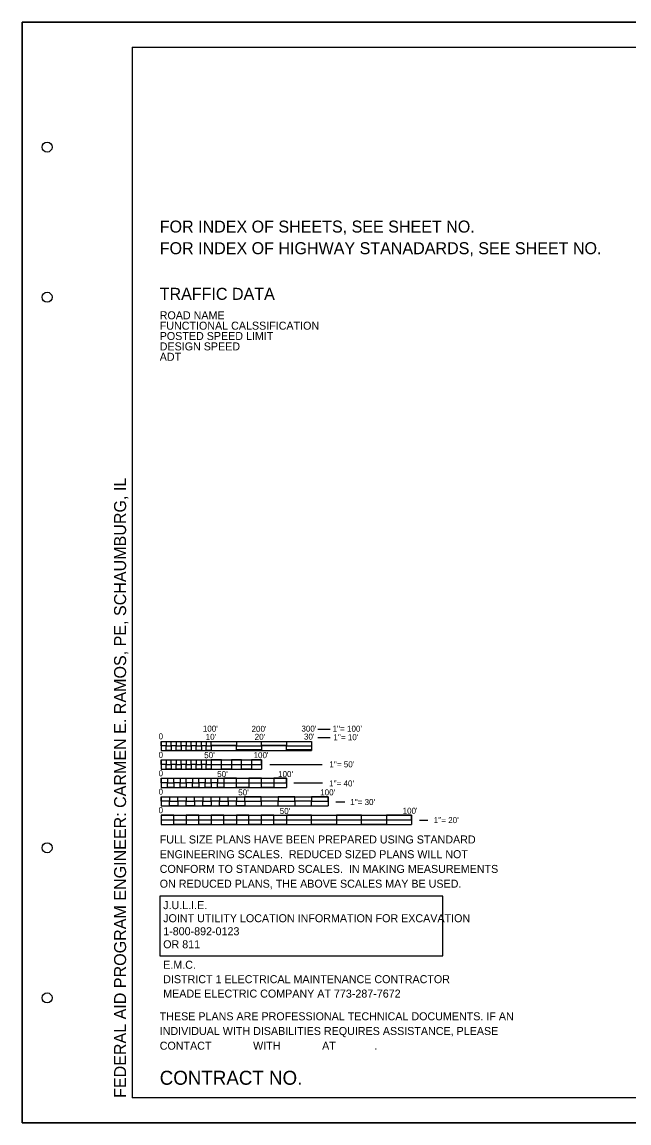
# Model space of a CAD drawing. Extents: x 0 to 2.83, y 0 to 1.83.
# Drawn here: x 0 to 1.011, y 0 to 1.833 of the extents above; entities that cross this region are included whole.
import ezdxf

# ---------------------------------------------------------------- set-up
doc = ezdxf.new("R2010")
doc.units = 0
doc.layers.add('SH_General_Details', color=7, linetype='Continuous')
doc.layers.add('SH_Printer_Plotting_Border', color=7, linetype='Continuous')

msp = doc.modelspace()

# ---------------------------------------------------------------- linework, layer by layer
at = {"layer": 'SH_General_Details'}
for p, q in [((0.1833, 1.7917), (2.7917, 1.7917)), ((0.1833, 1.7917), (0.1833, 0.0417)), ((0.4927, 0.6557), (0.5129, 0.6557)), ((0.4927, 0.6417), (0.5129, 0.6417)), ((0.2319, 0.6355), (0.2319, 0.6202)), ((0.2319, 0.6355), (0.4819, 0.6355)), ((0.3152, 0.6294), (0.3569, 0.6294)), ((0.3986, 0.6294), (0.4402, 0.6294)), ((0.4819, 0.6355), (0.4819, 0.6202)), ((0.2319, 0.6202), (0.4819, 0.6202)), ((0.3569, 0.6217), (0.3986, 0.6217)), ((0.4402, 0.6217), (0.4819, 0.6217)), ((0.2319, 0.6048), (0.2319, 0.5894)), ((0.2319, 0.6048), (0.3986, 0.6048)), ((0.2319, 0.5894), (0.3986, 0.5894)), ((0.3986, 0.6048), (0.3986, 0.5894)), ((0.4124, 0.5968), (0.4998, 0.5968)), ((0.2319, 0.5741), (0.2319, 0.5587)), ((0.2319, 0.5741), (0.4403, 0.5741)), ((0.4403, 0.5741), (0.4403, 0.5587)), ((0.2319, 0.5587), (0.4403, 0.5587)), ((0.4527, 0.5663), (0.5003, 0.5663)), ((0.2319, 0.5433), (0.2319, 0.528)), ((0.2319, 0.5433), (0.5097, 0.5433)), ((0.5097, 0.5433), (0.5097, 0.528)), ((0.5228, 0.5349), (0.5377, 0.5349)), ((0.2319, 0.528), (0.5097, 0.528)), ((0.2319, 0.5126), (0.2527, 0.5126)), ((0.2319, 0.5126), (0.2319, 0.4972)), ((0.2319, 0.5126), (0.6486, 0.5126)), ((0.2319, 0.4972), (0.6486, 0.4972)), ((0.2527, 0.4972), (0.2736, 0.4972)), ((0.2736, 0.5126), (0.2944, 0.5126)), ((0.2944, 0.4972), (0.3152, 0.4972)), ((0.3152, 0.5126), (0.3361, 0.5126)), ((0.3361, 0.4972), (0.3569, 0.4972)), ((0.3569, 0.5126), (0.3777, 0.5126)), ((0.3777, 0.4972), (0.3985, 0.4972)), ((0.3985, 0.5126), (0.4194, 0.5126)), ((0.4194, 0.4972), (0.4402, 0.4972)), ((0.6486, 0.5126), (0.6486, 0.4972)), ((0.6616, 0.5043), (0.676, 0.5043)), ((2.7917, 0.0417), (0.1833, 0.0417))]:
    msp.add_line(p, q, dxfattribs=at)
for points in [[(0, 1.8333), (2.8333, 1.8333), (2.8333, 0), (0, 0)], [(0.2319, 0.6355), (0.2402, 0.6355), (0.2402, 0.6279), (0.2319, 0.6279)], [(0.2402, 0.6279), (0.2486, 0.6279), (0.2486, 0.6202), (0.2402, 0.6202)], [(0.2486, 0.6355), (0.2569, 0.6355), (0.2569, 0.6279), (0.2486, 0.6279)], [(0.2569, 0.6279), (0.2652, 0.6279), (0.2652, 0.6202), (0.2569, 0.6202)], [(0.2652, 0.6355), (0.2736, 0.6355), (0.2736, 0.6279), (0.2652, 0.6279)], [(0.2736, 0.6279), (0.2819, 0.6279), (0.2819, 0.6202), (0.2736, 0.6202)], [(0.2819, 0.6355), (0.2902, 0.6355), (0.2902, 0.6279), (0.2819, 0.6279)], [(0.2902, 0.6279), (0.2986, 0.6279), (0.2986, 0.6202), (0.2902, 0.6202)], [(0.2986, 0.6355), (0.3069, 0.6355), (0.3069, 0.6279), (0.2986, 0.6279)], [(0.3069, 0.6279), (0.3152, 0.6279), (0.3152, 0.6202), (0.3069, 0.6202)], [(0.3152, 0.6355), (0.3569, 0.6355), (0.3569, 0.6279), (0.3152, 0.6279)], [(0.3569, 0.6279), (0.3986, 0.6279), (0.3986, 0.6202), (0.3569, 0.6202)], [(0.3986, 0.6355), (0.4402, 0.6355), (0.4402, 0.6279), (0.3986, 0.6279)], [(0.4402, 0.6279), (0.4819, 0.6279), (0.4819, 0.6202), (0.4402, 0.6202)], [(0.2319, 0.6048), (0.2402, 0.6048), (0.2402, 0.5971), (0.2319, 0.5971)], [(0.2402, 0.5971), (0.2486, 0.5971), (0.2486, 0.5894), (0.2402, 0.5894)], [(0.2486, 0.6048), (0.2569, 0.6048), (0.2569, 0.5971), (0.2486, 0.5971)], [(0.2569, 0.5971), (0.2652, 0.5971), (0.2652, 0.5894), (0.2569, 0.5894)], [(0.2652, 0.6048), (0.2736, 0.6048), (0.2736, 0.5971), (0.2652, 0.5971)], [(0.2736, 0.5971), (0.2819, 0.5971), (0.2819, 0.5894), (0.2736, 0.5894)], [(0.2819, 0.6048), (0.2902, 0.6048), (0.2902, 0.5971), (0.2819, 0.5971)], [(0.2902, 0.5971), (0.2986, 0.5971), (0.2986, 0.5894), (0.2902, 0.5894)], [(0.2986, 0.6048), (0.3069, 0.6048), (0.3069, 0.5971), (0.2986, 0.5971)], [(0.3069, 0.5971), (0.3152, 0.5971), (0.3152, 0.5894), (0.3069, 0.5894)], [(0.3152, 0.5971), (0.3319, 0.5971), (0.3319, 0.6048), (0.3152, 0.6048)], [(0.3319, 0.5971), (0.3486, 0.5971), (0.3486, 0.5894), (0.3319, 0.5894)], [(0.3486, 0.5971), (0.3652, 0.5971), (0.3652, 0.6048), (0.3486, 0.6048)], [(0.3652, 0.5971), (0.3819, 0.5971), (0.3819, 0.5894), (0.3652, 0.5894)], [(0.3819, 0.5971), (0.3986, 0.5971), (0.3986, 0.6048), (0.3819, 0.6048)], [(0.2319, 0.5741), (0.2423, 0.5741), (0.2423, 0.5664), (0.2319, 0.5664)], [(0.2527, 0.5741), (0.2632, 0.5741), (0.2632, 0.5664), (0.2527, 0.5664)], [(0.2736, 0.5741), (0.284, 0.5741), (0.284, 0.5664), (0.2736, 0.5664)], [(0.2944, 0.5741), (0.3048, 0.5741), (0.3048, 0.5664), (0.2944, 0.5664)], [(0.3152, 0.5741), (0.3257, 0.5741), (0.3257, 0.5664), (0.3152, 0.5664)], [(0.3361, 0.5664), (0.3569, 0.5664), (0.3569, 0.5741), (0.3361, 0.5741)], [(0.3777, 0.5664), (0.3986, 0.5664), (0.3986, 0.5741), (0.3777, 0.5741)], [(0.4194, 0.5664), (0.4403, 0.5664), (0.4403, 0.5741), (0.4194, 0.5741)], [(0.2423, 0.5664), (0.2527, 0.5664), (0.2527, 0.5587), (0.2423, 0.5587)], [(0.2632, 0.5664), (0.2736, 0.5664), (0.2736, 0.5587), (0.2632, 0.5587)], [(0.284, 0.5664), (0.2944, 0.5664), (0.2944, 0.5587), (0.284, 0.5587)], [(0.3048, 0.5664), (0.3152, 0.5664), (0.3152, 0.5587), (0.3048, 0.5587)], [(0.3257, 0.5664), (0.3361, 0.5664), (0.3361, 0.5587), (0.3257, 0.5587)], [(0.3569, 0.5664), (0.3777, 0.5664), (0.3777, 0.5587), (0.3569, 0.5587)], [(0.3986, 0.5664), (0.4194, 0.5664), (0.4194, 0.5587), (0.3986, 0.5587)], [(0.2319, 0.5433), (0.2458, 0.5433), (0.2458, 0.5357), (0.2319, 0.5357)], [(0.2458, 0.5357), (0.2597, 0.5357), (0.2597, 0.528), (0.2458, 0.528)], [(0.2597, 0.5433), (0.2736, 0.5433), (0.2736, 0.5357), (0.2597, 0.5357)], [(0.2736, 0.5357), (0.2874, 0.5357), (0.2874, 0.528), (0.2736, 0.528)], [(0.2874, 0.5433), (0.3013, 0.5433), (0.3013, 0.5357), (0.2874, 0.5357)], [(0.3013, 0.5357), (0.3152, 0.5357), (0.3152, 0.528), (0.3013, 0.528)], [(0.3152, 0.5433), (0.3291, 0.5433), (0.3291, 0.5357), (0.3152, 0.5357)], [(0.3291, 0.5357), (0.343, 0.5357), (0.343, 0.528), (0.3291, 0.528)], [(0.343, 0.5433), (0.3569, 0.5433), (0.3569, 0.5357), (0.343, 0.5357)], [(0.3569, 0.5357), (0.3708, 0.5357), (0.3708, 0.528), (0.3569, 0.528)], [(0.3707, 0.5357), (0.3985, 0.5357), (0.3985, 0.5433), (0.3707, 0.5433)], [(0.3985, 0.528), (0.4263, 0.528), (0.4263, 0.5357), (0.3985, 0.5357)], [(0.4263, 0.5357), (0.4541, 0.5357), (0.4541, 0.5433), (0.4263, 0.5433)], [(0.4541, 0.528), (0.4819, 0.528), (0.4819, 0.5357), (0.4541, 0.5357)], [(0.4819, 0.5357), (0.5097, 0.5357), (0.5097, 0.5433), (0.4819, 0.5433)], [(0.2319, 0.5049), (0.2527, 0.5049), (0.2527, 0.5126), (0.2319, 0.5126)], [(0.2527, 0.5049), (0.2736, 0.5049), (0.2736, 0.4972), (0.2527, 0.4972)], [(0.2736, 0.5049), (0.2944, 0.5049), (0.2944, 0.5126), (0.2736, 0.5126)], [(0.2944, 0.5049), (0.3152, 0.5049), (0.3152, 0.4972), (0.2944, 0.4972)], [(0.3152, 0.5049), (0.3361, 0.5049), (0.3361, 0.5126), (0.3152, 0.5126)], [(0.3361, 0.5049), (0.3569, 0.5049), (0.3569, 0.4972), (0.3361, 0.4972)], [(0.3569, 0.5049), (0.3777, 0.5049), (0.3777, 0.5126), (0.3569, 0.5126)], [(0.3777, 0.5049), (0.3985, 0.5049), (0.3985, 0.4972), (0.3777, 0.4972)], [(0.3985, 0.5049), (0.4194, 0.5049), (0.4194, 0.5126), (0.3985, 0.5126)], [(0.4194, 0.5049), (0.4402, 0.5049), (0.4402, 0.4972), (0.4194, 0.4972)], [(0.4402, 0.5049), (0.4819, 0.5049), (0.4819, 0.5126), (0.4402, 0.5126)], [(0.4819, 0.5049), (0.5236, 0.5049), (0.5236, 0.4972), (0.4819, 0.4972)], [(0.5236, 0.5049), (0.5653, 0.5049), (0.5653, 0.5126), (0.5236, 0.5126)], [(0.5653, 0.5049), (0.6069, 0.5049), (0.6069, 0.4972), (0.5653, 0.4972)], [(0.6069, 0.5049), (0.6486, 0.5049), (0.6486, 0.5126), (0.6069, 0.5126)], [(0.2293, 0.2783), (0.7006, 0.2783), (0.7006, 0.3776), (0.2293, 0.3776)]]:
    msp.add_lwpolyline(points, close=True, dxfattribs=at)
for centre in [(0.0417, 1.625), (0.0417, 1.375), (0.0417, 0.4583), (0.0417, 0.2083)]:
    msp.add_circle(centre, 0.00833, dxfattribs=at)
at = {"layer": 'SH_Printer_Plotting_Border'}
msp.add_lwpolyline([(0, 0), (2.8333, 0), (2.8333, 1.8333), (0, 1.8333)], close=True, dxfattribs=at)

# ---------------------------------------------------------------- texts
at = {"layer": 'SH_General_Details'}
for s, height, p in [('FOR INDEX OF SHEETS, SEE SHEET NO.    ', 0.02, (0.2293, 1.4827)), ('FOR INDEX OF HIGHWAY STANADARDS, SEE SHEET NO.    ', 0.02, (0.2293, 1.4467)), ('TRAFFIC DATA', 0.02, (0.2293, 1.3707)), ('ROAD NAME', 0.01333, (0.2293, 1.3383)), ('FUNCTIONAL CALSSIFICATION', 0.013333, (0.2293, 1.321)), ('POSTED SPEED LIMIT', 0.013333, (0.2293, 1.3038)), ('DESIGN SPEED', 0.013333, (0.2293, 1.2865)), ('ADT', 0.01333, (0.2293, 1.2692)), ("100'", 0.01, (0.3011, 0.6517)), ("200'", 0.01, (0.3822, 0.6513)), ("300'", 0.01, (0.4653, 0.6517)), ("1''= 100'", 0.01, (0.5171, 0.6516)), ('0', 0.01, (0.2274, 0.6388)), ("10'", 0.01, (0.3058, 0.638)), ("20'", 0.01, (0.3874, 0.638)), ("30'", 0.01, (0.4695, 0.6384)), ("1''= 10'", 0.01, (0.5185, 0.6374)), ('0', 0.01, (0.2274, 0.608)), ("50'", 0.01, (0.3034, 0.6075)), ("100'", 0.01, (0.3856, 0.6075)), ('0', 0.01, (0.2274, 0.5773)), ("1''= 50'", 0.01, (0.5118, 0.5923)), ("50'", 0.01, (0.325, 0.576)), ("100'", 0.01, (0.4264, 0.576)), ("1''= 40'", 0.01, (0.5113, 0.5604)), ('0', 0.01, (0.2274, 0.5466)), ("50'", 0.01, (0.36, 0.5455)), ("100'", 0.01, (0.4965, 0.5455)), ("1''= 30'", 0.01, (0.5464, 0.5294)), ('0', 0.01, (0.2274, 0.5158)), ("50'", 0.01, (0.4291, 0.5145)), ("100'", 0.01, (0.6338, 0.5149)), ("1''= 20'", 0.01, (0.6856, 0.4993)), ('FULL SIZE PLANS HAVE BEEN PREPARED USING STANDARD', 0.013333, (0.2293, 0.4654)), ('ENGINEERING SCALES.  REDUCED SIZED PLANS WILL NOT', 0.013333, (0.2293, 0.4409)), ('CONFORM TO STANDARD SCALES.  IN MAKING MEASUREMENTS', 0.013333, (0.2293, 0.4164)), ('ON REDUCED PLANS, THE ABOVE SCALES MAY BE USED.', 0.013333, (0.2293, 0.3918)), ('J.U.L.I.E.', 0.01333, (0.2351, 0.3561)), ('JOINT UTILITY LOCATION INFORMATION FOR EXCAVATION', 0.013333, (0.2351, 0.3343)), ('1-800-892-0123 ', 0.013333, (0.2351, 0.3126)), ('1-800-892-0123 ', 0.013333, (0.2351, 0.3126)), ('OR 811', 0.01333, (0.2351, 0.2909)), ('OR 811', 0.01333, (0.2351, 0.2909)), ('E.M.C.', 0.01333, (0.2351, 0.2568)), ('DISTRICT 1 ELECTRICAL MAINTENANCE CONTRACTOR', 0.013333, (0.2351, 0.2328)), ('MEADE ELECTRIC COMPANY AT 773-287-7672', 0.013333, (0.2351, 0.2088)), ('THESE PLANS ARE PROFESSIONAL TECHNICAL DOCUMENTS. IF AN', 0.013333, (0.2293, 0.171)), ('INDIVIDUAL WITH DISABILITIES REQUIRES ASSISTANCE, PLEASE', 0.013333, (0.2293, 0.1465)), ('CONTACT              WITH              AT             .', 0.013333, (0.2293, 0.122)), ('CONTRACT NO.      ', 0.023333, (0.2293, 0.0636))]:
    msp.add_text(s, height=height, dxfattribs=at).set_placement(p)
msp.add_text('FEDERAL AID PROGRAM ENGINEER: CARMEN E. RAMOS, PE, SCHAUMBURG, IL', height=0.02, rotation=90, dxfattribs=at).set_placement((0.1733, 0.0417))

doc.saveas('drawing.dxf')
